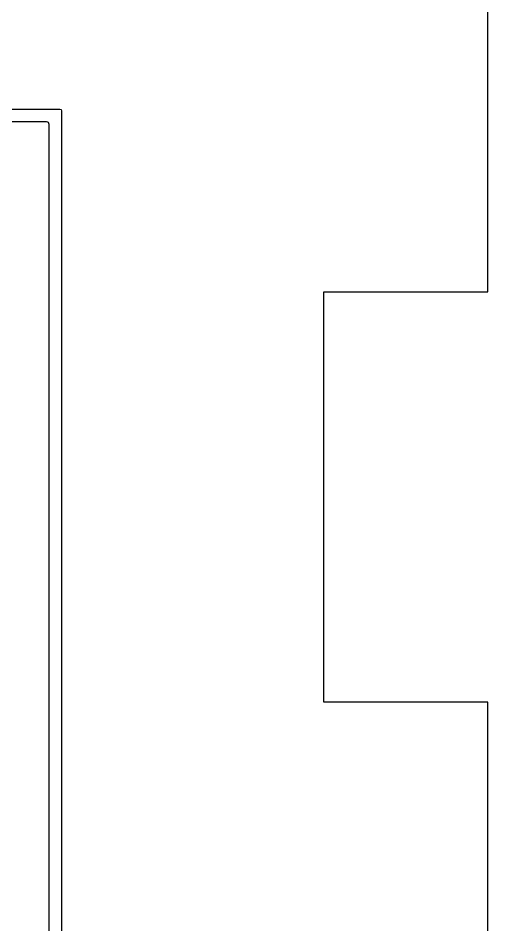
# Model space of a CAD drawing. Header units: millimetres. Extents: x -2315 to 326, y -226 to 400.
# Drawn here: x -2131.17 to -2114, y 2.85 to 36 of the extents above; entities that cross this region are included whole.
import ezdxf

# ---------------------------------------------------------------- set-up
doc = ezdxf.new("R2010")
doc.units = ezdxf.units.MM
doc.layers.add('Layer 01', color=12, linetype='Continuous', true_color=0xc80000)
doc.layers.add('Layer 03', color=5, linetype='Continuous', true_color=0x0000ff)

msp = doc.modelspace()

# ---------------------------------------------------------------- linework, layer by layer
at = {"layer": 'Layer 01'}
msp.add_lwpolyline([(-2224, -15), (-2204, -15), (-2204, -9), (-2164, -9), (-2164, -15), (-2144, -15), (-2144, -9), (-2114, -9), (-2114, 11), (-2120, 11), (-2120, 26), (-2114, 26), (-2114, 46), (-2120, 46), (-2120, 61), (-2114, 61), (-2114, 81), (-2144, 81), (-2144, 87), (-2164, 87), (-2164, 81), (-2204, 81), (-2204, 87), (-2224, 87)], dxfattribs=at)
msp.add_lwpolyline([(-2224, -15), (-2204, -15), (-2204, -9), (-2164, -9), (-2164, -15), (-2144, -15), (-2144, -9), (-2114, -9), (-2114, 11), (-2120, 11), (-2120, 26), (-2114, 26), (-2114, 46), (-2120, 46), (-2120, 61), (-2114, 61), (-2114, 81), (-2144, 81), (-2144, 87), (-2164, 87), (-2164, 81), (-2204, 81), (-2204, 87), (-2224, 87)], dxfattribs=at)
at = {"layer": 'Layer 03'}
for p, q in [((-2129.581, 32.53), (-2129.585, 16.607)), ((-2129.581, 32.53), (-2129.585, 16.607)), ((-2130.13, 32.207), (-2130.231, 32.207)), ((-2130.13, 32.207), (-2130.231, 32.207)), ((-2130.034, 1.196), (-2130.034, 32.018)), ((-2130.034, 1.196), (-2130.034, 32.018)), ((-2129.585, 16.607), (-2129.585, 0.725)), ((-2129.585, 16.607), (-2129.585, 0.725))]:
    msp.add_line(p, q, dxfattribs=at)
for points, degree in [([(-2158.32, 32.672), (-2144.017, 32.672), (-2129.714, 32.672)], 2), ([(-2158.32, 32.672), (-2144.017, 32.672), (-2129.714, 32.672)], 2), ([(-2129.714, 32.672), (-2129.581, 32.672), (-2129.581, 32.672), (-2129.581, 32.53)], 3), ([(-2129.714, 32.672), (-2129.581, 32.672), (-2129.581, 32.672), (-2129.581, 32.53)], 3), ([(-2130.231, 32.207), (-2144.151, 32.207), (-2158.072, 32.207)], 2), ([(-2130.231, 32.207), (-2144.151, 32.207), (-2158.072, 32.207)], 2), ([(-2130.034, 32.109), (-2130.034, 32.175), (-2130.061, 32.209), (-2130.13, 32.207)], 3), ([(-2130.034, 32.109), (-2130.034, 32.175), (-2130.061, 32.209), (-2130.13, 32.207)], 3), ([(-2130.034, 32.018), (-2130.034, 32.048), (-2130.034, 32.078), (-2130.034, 32.109)], 3), ([(-2130.034, 32.018), (-2130.034, 32.048), (-2130.034, 32.078), (-2130.034, 32.109)], 3)]:
    msp.add_open_spline(points, degree=degree, dxfattribs=at)

doc.saveas('drawing.dxf')
